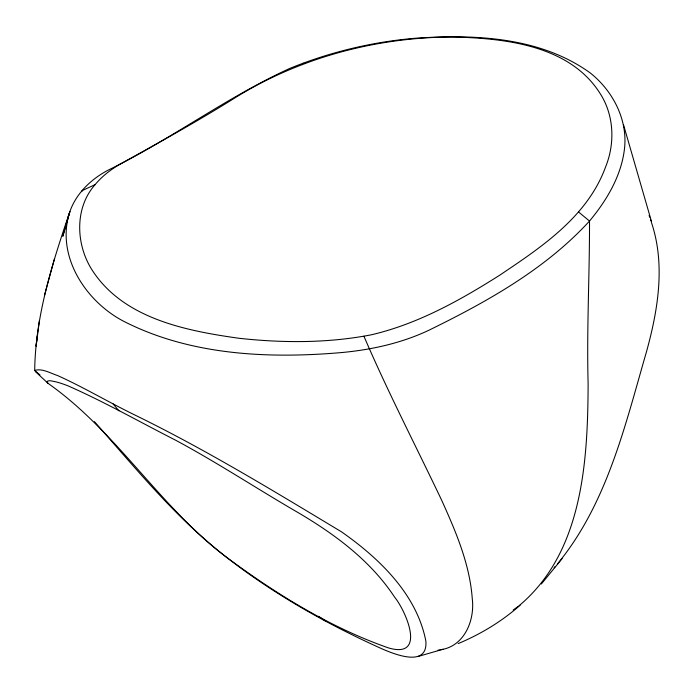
<?xml version="1.0" encoding="UTF-8"?>
<svg xmlns="http://www.w3.org/2000/svg" width="694" height="694" viewBox="0 0 694 694"><rect width="100%" height="100%" fill="white"/><g stroke="black" fill="none" stroke-linecap="round" stroke-linejoin="round"><path stroke-width="1.04" d="M39.983 374.96L34.7 370.466C35.411 315.631 52.466 262.939 69.894 211.505C76.461 192.889 91.677 178.601 108.949 169.744C170.967 139.321 226.66 97.325 289.433 68.567C329.693 52.067 372.487 41.787 415.853 38.205C475.147 34.153 540.487 36.999 590.247 72.957C612.819 90.819 627.975 119.828 624.453 149.019C621.269 175.972 606.773 200.262 589.718 220.805M39.393 320.602L36.071 346.159L37.615 334.326M81.918 191.648L82.039 190.668L95.104 184.639C101.923 176.371 110.528 169.744 119.75 164.357C157.104 143.615 194.537 122.985 230.859 100.439C296.512 58.478 374.604 37.32 452.315 36.982C504.304 38.231 569.375 44.91 600.024 93.369C614.103 115.109 615.205 143.25 605.593 166.933C587.445 216.693 541.667 247.003 499.741 275.18C459.801 300.511 417.38 324.159 370.917 334.89C327.525 343.244 282.736 343.079 238.936 338.273C185.94 330.786 123.679 318.702 92.354 270.426C75.82 244.991 74.232 208.148 95.104 184.639M34.7 370.466C41.978 368.02 50.541 373.294 57.637 375.567C84.573 387.738 109.982 402.997 136.588 415.853C207.124 450.406 274.286 491.387 341.509 531.838C379.245 558.28 416.756 594.211 425.864 641.117C427.964 668.018 394.374 654.216 381.9 648.795C324.402 622.926 268.916 591.453 219.694 551.86C172.563 513.924 134.332 466.706 94.401 421.64M44.433 295.54L54.514 258.68M68.94 214.472L62.816 236.29L69.894 211.505C55.399 255.054 84.998 300.823 123.107 320.984C190.087 355.423 268.621 358.928 342.385 352.491C372.14 349.637 401.757 343.062 428.892 330.24C486.919 301.821 545.449 269.211 589.518 221.039L578.518 211.965M302.15 64.655L302.974 63.293L305.134 63.562M562.123 558.635L541.346 583.992M557.412 563.988C607.224 503.48 625.181 425.136 646.539 351.554C658.042 309.819 665.589 264.449 651.406 222.375M554.081 567.779L555.209 566.53M520.118 605.211C501.866 621.416 480.647 634.186 458.17 643.607M518.956 605.836C582.908 552.32 587.792 461.111 588.122 383.773C586.647 329.511 589.622 275.275 589.518 221.039M518.132 606.452L513.187 610.026M418.092 656.472L443.102 649.237M440.499 649.749C464.433 646.504 475 620.167 472.258 598.592C469.751 563.97 455.793 531.535 441.679 500.279C415.697 445.643 387.773 391.806 363.934 336.243M438.035 650.2L439.692 649.922M48.068 383.374C44.65 380.494 50.462 380.416 52.284 381.11C57.671 382.03 62.85 383.834 67.925 385.812C104.664 401.956 139.615 421.9 175.365 440.074C217.404 462.612 257.24 488.949 298.498 512.831C335.341 534.562 370.717 560.891 394.548 597.031C406.302 611.553 426.732 659.257 388.354 647.875C332.114 628.131 280.289 596.554 232.273 561.498C162.231 511.166 118.501 432.943 48.068 383.374L35.264 371.455M318.589 616.324L325.98 621.304M113.053 403.856L118.9 410.787M649.107 215.47L649.723 217.222M650.608 219.877L651.007 221.126M651.475 221.481L623.576 124.989"/></g></svg>
